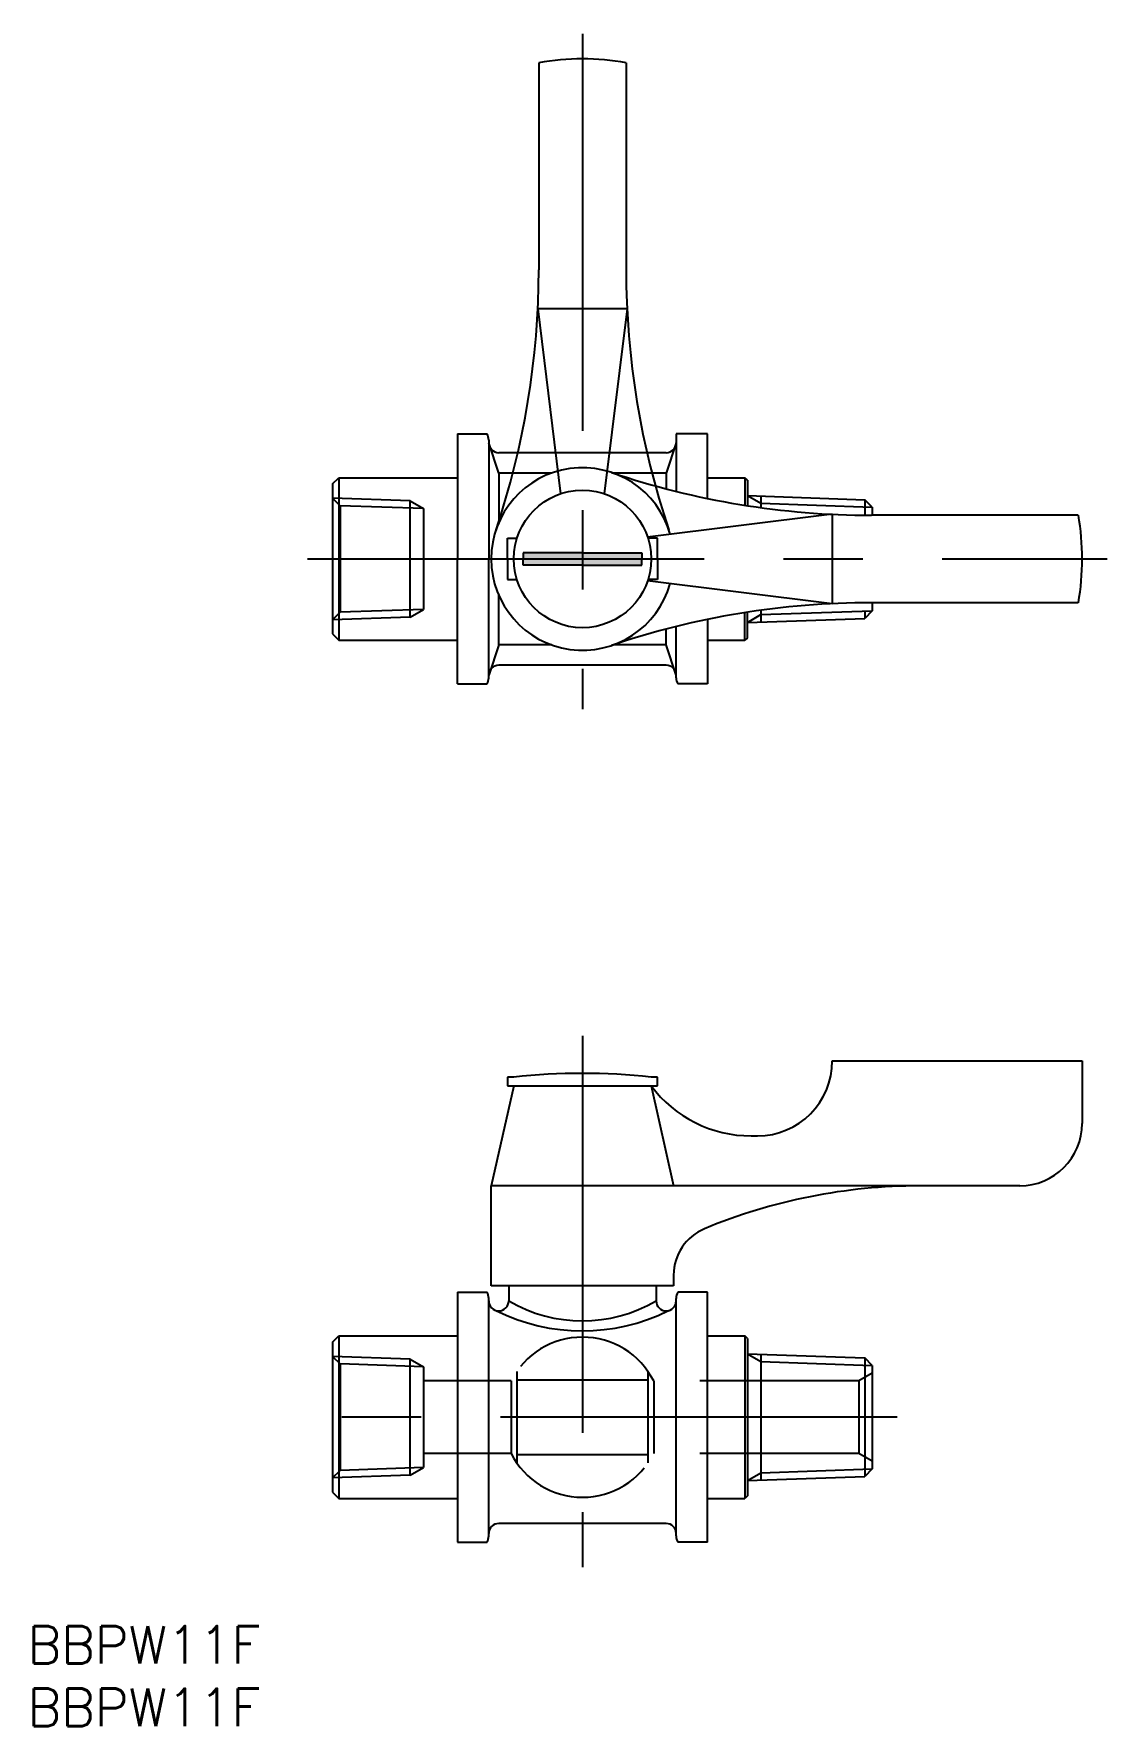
# Model space of a CAD drawing. Extents: x -44 to 42, y -25 to 111.
import ezdxf

# ---------------------------------------------------------------- set-up
doc = ezdxf.new("R2010")
doc.units = 0
for name, pattern in [('CENTER', [50.8, 31.75, -6.35, 6.35, -6.35]), ('DASHED', [19.05, 12.7, -6.35]), ('PHANTOM', [63.5, 31.75, -6.35, 6.35, -6.35, 6.35, -6.35])]:
    doc.linetypes.add(name, pattern=pattern)
doc.layers.get('0').update_dxf_attribs({"linetype": 'CONTINUOUS'})
doc.layers.add('CENTER', color=1, linetype='CENTER')
doc.styles.get("Standard").update_dxf_attribs({"font": 'txt.shx', "height": 3, "bigfont": 'bigfont.shx'})

# ---------------------------------------------------------------- blocks, each defined once
blk = doc.blocks.new('*U2')
at = {"color": 3, "linetype": 'CONTINUOUS'}
for points in [[(0, 68.64), (4.75, 69.14), (-4.75, 69.14)], [(0, 68.64), (-4.75, 69.14), (-4.75, 68.14)], [(0, 68.64), (4.75, 68.14), (4.75, 69.14)], [(0, 68.64), (-4.75, 68.14), (4.75, 68.14)]]:
    blk.add_solid(points, dxfattribs=at)

msp = doc.modelspace()

# ---------------------------------------------------------------- linework, layer by layer
at = {"color": 3, "linetype": 'PHANTOM'}
for p, q in [((-3.5, 108.33), (-3.5, 91.77)), ((3.5, 108.33), (3.5, 91.77)), ((3.58, 88.64), (-3.58, 88.64)), ((-3.58, 88.64), (-1.75, 73.85)), ((3.58, 88.64), (1.75, 73.85))]:
    msp.add_line(p, q, dxfattribs=at)
at = {"color": 7, "linetype": 'CONTINUOUS'}
for p, q in [((-10, 78.64), (-7.63, 78.64)), ((-10, 78.64), (-10, 68.64)), ((7.5, 78.64), (7.5, 74.05)), ((10, 78.64), (7.5, 78.64)), ((10, 73.48), (10, 78.64)), ((-7.5, 78.14), (-7.5, 77.94)), ((-6.7, 75.51), (-7.5, 77.94)), ((-7.5, 77.94), (-7.5, 68.64)), ((7.5, 77.94), (6.7, 75.51)), ((6.7, 77.14), (-6.7, 77.14)), ((-20, 74.64), (-19.5, 75.14)), ((-20, 74.64), (-20, 62.64)), ((-19.5, 75.14), (-10, 75.14)), ((-19.5, 75.14), (-19.5, 62.14)), ((-6.7, 75.51), (-6.7, 71.54)), ((-2.46, 75.51), (-6.7, 75.51)), ((6.7, 75.51), (2.46, 75.51)), ((6.7, 75.51), (6.7, 74.25)), ((10, 75.14), (13, 75.14)), ((13, 75.14), (13, 72.93)), ((13.2, 74.94), (13, 75.14)), ((13.2, 74.94), (13.2, 72.9)), ((13.2, 73.71), (22.59, 73.38)), ((14.28, 73.68), (14.28, 72.74)), ((22.59, 73.38), (22.59, 72.14)), ((23.2, 72.78), (22.59, 73.38)), ((20, 72.21), (5.21, 70.39)), ((20, 72.21), (20, 65.06)), ((39.69, 72.14), (23.13, 72.14)), ((23.2, 72.78), (23.2, 72.14)), ((-6, 70.29), (-5.25, 70.29)), ((-6, 68.64), (-6, 70.29)), ((-4.75, 69.14), (-4.75, 68.64)), ((0, 69.14), (-4.75, 69.14)), ((0, 69.14), (4.75, 69.14)), ((4.75, 69.14), (4.75, 68.64)), ((6, 70.29), (5.25, 70.29)), ((6, 68.64), (6, 70.29)), ((-10, 58.64), (-10, 68.64)), ((-7.5, 59.34), (-7.5, 68.64)), ((-6, 68.64), (-6, 66.99)), ((-4.75, 68.14), (-4.75, 68.64)), ((0, 68.14), (-4.75, 68.14)), ((0, 68.14), (4.75, 68.14)), ((4.75, 68.14), (4.75, 68.64)), ((6, 68.64), (6, 66.99)), ((-6, 66.99), (-5.25, 66.99)), ((20, 65.06), (5.21, 66.89)), ((6, 66.99), (5.25, 66.99)), ((-6.7, 61.76), (-6.7, 65.74)), ((39.69, 65.14), (23.13, 65.14)), ((23.2, 65.14), (23.2, 64.5)), ((10, 63.8), (10, 58.64)), ((13, 62.14), (13, 64.34)), ((13.2, 62.34), (13.2, 64.38)), ((13.2, 63.56), (22.59, 63.89)), ((14.28, 64.53), (14.28, 63.6)), ((23.2, 64.5), (22.59, 63.89)), ((22.59, 64.48), (22.59, 63.89)), ((-20, 62.64), (-19.5, 62.14)), ((6.7, 61.76), (6.7, 63.03)), ((7.5, 59.34), (7.5, 63.23)), ((13.2, 62.34), (13, 62.14)), ((-19.5, 62.14), (-10, 62.14)), ((-6.7, 61.76), (-7.5, 59.34)), ((-2.46, 61.76), (-6.7, 61.76)), ((6.7, 61.76), (2.46, 61.76)), ((7.5, 59.34), (6.7, 61.76)), ((10, 62.14), (13, 62.14)), ((6.7, 60.14), (-6.7, 60.14)), ((-10, 58.64), (-7.63, 58.64)), ((-7.5, 59.14), (-7.5, 59.34)), ((7.5, 59.14), (7.5, 59.34)), ((10, 58.64), (7.63, 58.64)), ((20, 28.5), (20, 28.5)), ((20, 28.5), (40, 28.5)), ((40, 28.5), (40, 23.5)), ((-6, 27.2), (-6, 26.5)), ((-5.5, 27.2), (-6, 27.2)), ((6, 27.2), (5.5, 27.2)), ((6, 26.5), (6, 27.2)), ((-5.5, 26.5), (-7.3, 18.5)), ((-6, 26.5), (6, 26.5)), ((5.5, 26.5), (7.3, 18.5)), ((13.5, 22.5), (14, 22.5)), ((-7.3, 10.5), (-7.3, 18.5)), ((35, 18.5), (-7.3, 18.5)), ((7.3, 11.37), (7.3, 10.5)), ((-10, 10), (-10, -10)), ((-10, 10), (-7.63, 10)), ((-10, 10), (-10, 8)), ((-7.5, -9.5), (-7.5, 9.5)), ((7.3, 10.5), (-7.3, 10.5)), ((-5.9, 10.5), (-5.9, 9.3)), ((5.9, 10.5), (5.9, 9.3)), ((7.5, -9.5), (7.5, 9.5)), ((10, 10), (7.63, 10)), ((10, -10), (10, 10)), ((-6.7, 8.5), (-6.7, 8.5)), ((6.7, 8.5), (6.7, 8.5)), ((-20, 6), (-19.5, 6.5)), ((-20, 6), (-20, -6)), ((-19.5, 6.5), (-19.5, -6.5)), ((-19.5, 6.5), (-10, 6.5)), ((10, 6.5), (13, 6.5)), ((13, 6.5), (13, -6.5)), ((13.2, 6.3), (13, 6.5)), ((13.2, 6.3), (13.2, -6.3)), ((13.2, 5.07), (22.59, 4.75)), ((14.28, 5.04), (14.28, -5.04)), ((23.2, 4.14), (22.59, 4.75)), ((22.59, 4.75), (22.59, -4.75)), ((23.2, 4.14), (23.2, -4.14)), ((13.2, -5.07), (22.59, -4.75)), ((23.2, -4.14), (22.59, -4.75)), ((-20, -6), (-19.5, -6.5)), ((-19.5, -6.5), (-10, -6.5)), ((10, -6.5), (13, -6.5)), ((13.2, -6.3), (13, -6.5)), ((6.7, -8.5), (-6.7, -8.5)), ((-10, -10), (-7.63, -10)), ((10, -10), (7.63, -10))]:
    msp.add_line(p, q, dxfattribs=at)
at = {"color": 3, "linetype": 'DASHED'}
for p, q in [((-13.8, 73.29), (-20, 73.5)), ((-20, 73.5), (-19.4, 72.9)), ((-13.8, 63.99), (-13.8, 73.29)), ((-13.8, 73.29), (-12.73, 72.67)), ((-12.73, 72.67), (-19.4, 72.9)), ((-19.4, 72.9), (-19.4, 64.38)), ((-12.73, 72.67), (-12.73, 64.61)), ((-20, 63.77), (-19.4, 64.38)), ((-13.8, 63.99), (-20, 63.77)), ((-12.73, 64.61), (-19.4, 64.38)), ((-13.8, 63.99), (-12.73, 64.61)), ((-20, 4.86), (-19.4, 4.26)), ((-13.8, 4.65), (-20, 4.86)), ((-19.4, 4.26), (-19.4, -4.26)), ((-12.73, 4.03), (-19.4, 4.26)), ((-13.8, 4.65), (-12.73, 4.03)), ((-13.8, -4.65), (-13.8, 4.65)), ((-12.73, 4.03), (-12.73, -4.03)), ((-5.71, 2.9), (-12.73, 2.9)), ((-5.71, 2.9), (-5.71, -2.9)), ((-5.25, 3.66), (-5.25, -3.66)), ((-5.25, 3), (5.25, 3)), ((5.25, -3.66), (5.25, 3.66)), ((22.11, 2.9), (5.71, 2.9)), ((5.71, 2.9), (5.71, -2.9)), ((23.2, 3.53), (22.11, 2.9)), ((22.11, 2.9), (22.11, -2.9)), ((-12.73, -4.03), (-19.4, -4.26)), ((-13.8, -4.65), (-12.73, -4.03)), ((-5.71, -2.9), (-12.73, -2.9)), ((5.25, -3), (-5.25, -3)), ((22.11, -2.9), (5.71, -2.9)), ((23.2, -3.53), (22.11, -2.9)), ((-20, -4.86), (-19.4, -4.26)), ((-13.8, -4.65), (-20, -4.86))]:
    msp.add_line(p, q, dxfattribs=at)
at = {"color": 3, "linetype": 'CONTINUOUS'}
for p, q in [((13.2, 73.71), (14.28, 73.09)), ((14.28, 73.09), (23.2, 72.78)), ((13.2, 63.56), (14.28, 64.19)), ((14.28, 64.19), (23.2, 64.5)), ((13.2, 5.07), (14.28, 4.45)), ((14.28, 4.45), (23.2, 4.14)), ((13.2, -5.07), (14.28, -4.45)), ((14.28, -4.45), (23.2, -4.14))]:
    msp.add_line(p, q, dxfattribs=at)
at = {"color": 7, "linetype": 'CONTINUOUS'}
msp.add_circle((0, 68.64), 5.5, dxfattribs=at)
at = {"color": 3, "linetype": 'PHANTOM'}
for centre, radius, start, end in [((0, 88.64), 20, 79.9213, 100.0787), ((-68.5, 91.77), 65, 341.3413, 0), ((68.5, 91.77), 65, 180, 198.6587)]:
    msp.add_arc(centre, radius, start, end, dxfattribs=at)
at = {"color": 7, "linetype": 'CONTINUOUS'}
for centre, radius, start, end in [((-8.5, 78.14), 1, 0, 30), ((-6.7, 77.94), 0.8, 180, 270), ((6.7, 77.94), 0.8, 270, 360), ((0, 68.64), 7.3, 15.6882, 344.3118), ((23.13, 137.14), 65, 251.3413, 270), ((20, 68.64), 20, 349.9213, 10.0787), ((23.13, 0.14), 65, 90, 108.6587), ((-6.7, 59.34), 0.8, 90, 180), ((6.7, 59.34), 0.8, 0, 90), ((-8.5, 59.14), 1, 330, 0), ((8.5, 59.14), 1, 180, 210), ((14, 28.5), 6, 270, 0), ((0, -23.07), 50.57, 83.7557, 96.2443), ((13.5, 32.5), 10, 216.8699, 270), ((35, 23.5), 5, 270, 0), ((27, -26.5), 45, 90, 112.5151), ((11.3, 11.37), 4, 112.5151, 180), ((-8.5, 9.5), 1, 0, 30), ((8.5, 9.5), 1, 150, 180), ((-6.7, 9.3), 0.8, 180, 0), ((-0.01, 22.36), 15.46, 243.4418, 296.4733), ((0, 19.38), 11.68, 239.6542, 300.3458), ((6.7, 9.3), 0.8, 180, 0), ((-6.7, -9.3), 0.8, 90, 180), ((6.7, -9.3), 0.8, 0, 90), ((-8.5, -9.5), 1, 330, 0), ((8.5, -9.5), 1, 180, 210)]:
    msp.add_arc(centre, radius, start, end, dxfattribs=at)
at = {"color": 3, "linetype": 'DASHED'}
for start, end in [(26.9444, 153.0556), (206.9444, 333.0556)]:
    msp.add_arc((0, 0), 6.4, start, end, dxfattribs=at)
at = {"layer": 'CENTER', "color": 1, "linetype": 'CENTER'}
for p, q in [((0, 110.64), (0, 56.64)), ((-22, 68.64), (42, 68.64)), ((0, 30.5), (0, -12)), ((25.2, 0), (-22, 0))]:
    msp.add_line(p, q, dxfattribs=at)

# ---------------------------------------------------------------- block references
at = {"color": 3, "linetype": 'CONTINUOUS'}
msp.add_blockref('*U2', (0, 0), dxfattribs=at)

# ---------------------------------------------------------------- texts
at = {"color": 7, "linetype": 'CONTINUOUS'}
for p in [(-44.42, -19.71), (-44.42, -24.71)]:
    msp.add_text('BBPW11F', height=3, dxfattribs=at).set_placement(p)

doc.saveas('drawing.dxf')
